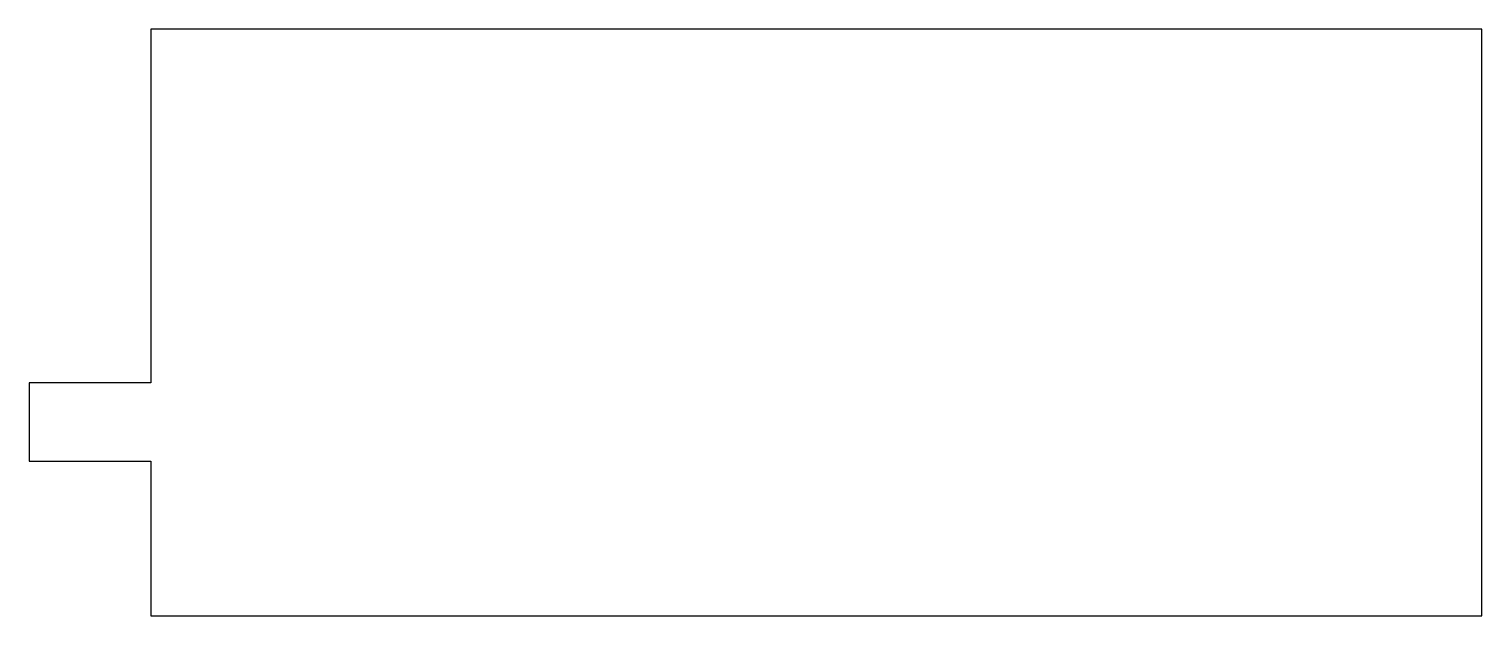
# Model space of a CAD drawing. Extents: x 0 to 74.2, y -7.9 to 22.1.
import ezdxf

# ---------------------------------------------------------------- set-up
doc = ezdxf.new("R2010")
doc.units = 0
doc.layers.add('12703691_110-1MEK', color=3, linetype='CONTINUOUS')

msp = doc.modelspace()

# ---------------------------------------------------------------- linework, layer by layer
at = {"layer": '12703691_110-1MEK', "color": 0}
for points in [[(6.22, -7.92), (74.22, -7.92), (74.22, 22.08), (6.22, 22.08), (6.22, 4)], [(6.22, 4), (0, 4), (0, 0)], [(0, 0), (6.22, 0)], [(6.22, 0), (6.22, -7.92)]]:
    msp.add_lwpolyline(points, dxfattribs=at)

doc.saveas('drawing.dxf')
